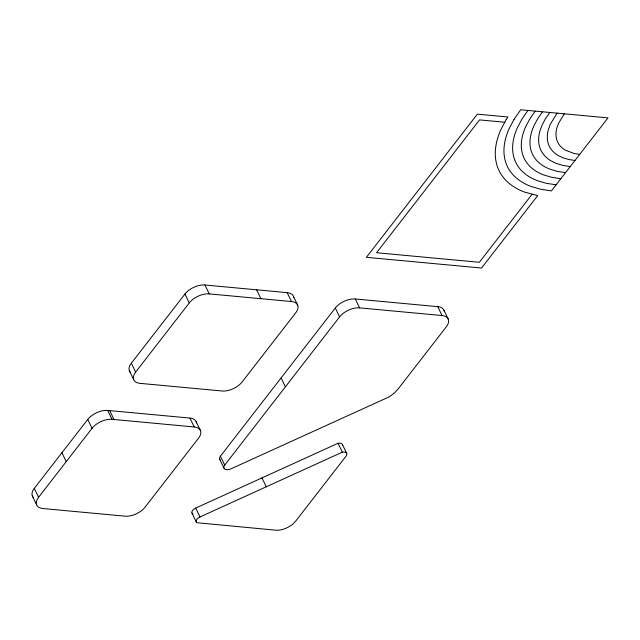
<?xml version="1.0" encoding="UTF-8"?>
<svg xmlns="http://www.w3.org/2000/svg" width="640" height="640" viewBox="0 0 640 640"><rect width="100%" height="100%" fill="white"/><g stroke="black" fill="none" stroke-linecap="round" stroke-linejoin="round"><path stroke-width="0.96" d="M527.968 110.44L521.88 119.24L517.264 128.016A102.408 56.08 -25.8 0 0 537.168 180.608L546.112 183.272L556.112 184.816M535.248 111.112L529.712 119.112L525.512 127.096A93.104 50.976 -25.8 0 0 543.608 174.904L551.736 177.328L560.832 178.728M542.52 111.792L537.536 118.992L533.768 126.176A83.792 45.88 -25.8 0 0 550.048 169.2L557.36 171.384L565.544 172.648M549.8 112.472L545.368 118.872L542.016 125.248L539.784 131.512A74.48 40.784 -25.8 0 0 550.864 160.784L556.488 163.504L562.992 165.44L570.264 166.56M557.072 113.144L550.264 124.328L548.312 129.808A65.168 35.688 -25.8 0 0 558.008 155.424L562.928 157.8L568.616 159.496L574.984 160.472M564.344 113.824L558.512 123.408L556.84 128.104A55.864 30.584 -25.8 0 0 565.144 150.056L574.24 153.552L579.696 154.392M33.56 497.72A15.52 8.496 -25.8 0 1 34.304 488.368L87.744 419.44A15.52 8.496 -25.8 0 1 107.728 410.424L189.944 418.072A15.52 8.496 -25.8 0 1 196.488 422.928M130.6 372.536A15.52 8.496 -25.8 0 1 131.344 363.184L184.968 294.016A15.52 8.496 -25.8 0 1 204.952 285L287.176 292.648A15.52 8.496 -25.8 0 1 293.72 297.512M38.608 497.264L92.04 428.328A15.52 8.496 -25.8 0 1 112.024 419.312L194.248 426.96A15.52 8.496 -25.8 0 1 198.512 438.232L145.072 507.16A15.52 8.496 -25.8 0 1 125.088 516.176L42.872 508.528A15.52 8.496 -25.8 0 1 38.608 497.264L34.304 488.368M135.648 372.08L189.264 302.912A15.52 8.496 -25.8 0 1 209.256 293.896L291.472 301.536A15.52 8.496 -25.8 0 1 295.736 312.808L242.112 381.976A15.52 8.496 -25.8 0 1 222.128 390.992L139.912 383.344A15.52 8.496 -25.8 0 1 135.648 372.08L131.344 363.184M220.6 460.296A6.456 3.536 -25.8 0 1 220.416 456.208L335.312 308A15.52 8.496 -25.8 0 1 355.296 298.984L437.76 306.648A15.52 8.496 -25.8 0 1 444.304 311.512M224.712 465.104L339.608 316.888A15.52 8.496 -25.8 0 1 359.6 307.872L442.056 315.544A15.52 8.496 -25.8 0 1 446.32 326.808L398.096 389.024L394.712 392.688L389.568 396.696L230.976 468.84A6.456 3.536 -25.8 0 1 224.896 469.192A6.456 3.536 -25.8 0 1 224.712 465.104L220.416 456.208M532.048 194.32L479.36 262.288L376.576 252.728L479.552 119.896L504.776 122.248M193.096 514.008L192.688 513.832A5.296 2.896 -25.8 0 1 195.688 508.08L338.032 443.28A5.96 3.264 -25.8 0 1 342.576 445.048M199.984 516.968L342.328 452.168A5.96 3.264 -25.8 0 1 346.512 455.568L295.664 521.16A15.52 8.496 -25.8 0 1 275.672 530.176L196.984 522.728A5.296 2.896 -25.8 0 1 199.984 516.968L195.688 508.08M444.032 310.416L448.328 319.312M437.76 306.648L442.056 315.544M355.296 298.984L359.6 307.872M335.312 308L339.608 316.888M293.448 296.416L297.744 305.304M287.176 292.648L291.472 301.536M342.464 444.576L346.76 453.464M338.032 443.28L342.328 452.168M256.616 289.808L260.912 298.696M281.112 377.912L285.408 386.808M204.952 285L209.256 293.896M184.968 294.016L189.264 302.912M261.968 477.896L266.264 486.792M219.68 459.256L223.976 468.152M196.216 421.84L200.52 430.728M189.944 418.072L194.248 426.96M129.336 370.688L133.64 379.576M191.928 512.96L196.224 521.856M109.688 410.608L113.984 419.496M107.728 410.424L112.024 419.312M87.744 419.44L92.04 428.328M61.928 452.744L66.224 461.632M32.296 495.872L36.6 504.76M506.224 119.488L500.768 129.856A121.032 66.272 -25.8 0 0 524.288 192.016L537.688 195.6L481.536 268.032L366.384 257.328L477.376 114.152L507.944 116.992L506.224 119.488M514.056 119.36L509.016 128.936A111.72 61.176 -25.8 0 0 530.728 186.312L540.48 189.216L551.392 190.904L608 117.88L520.696 109.76L514.056 119.36"/></g></svg>
